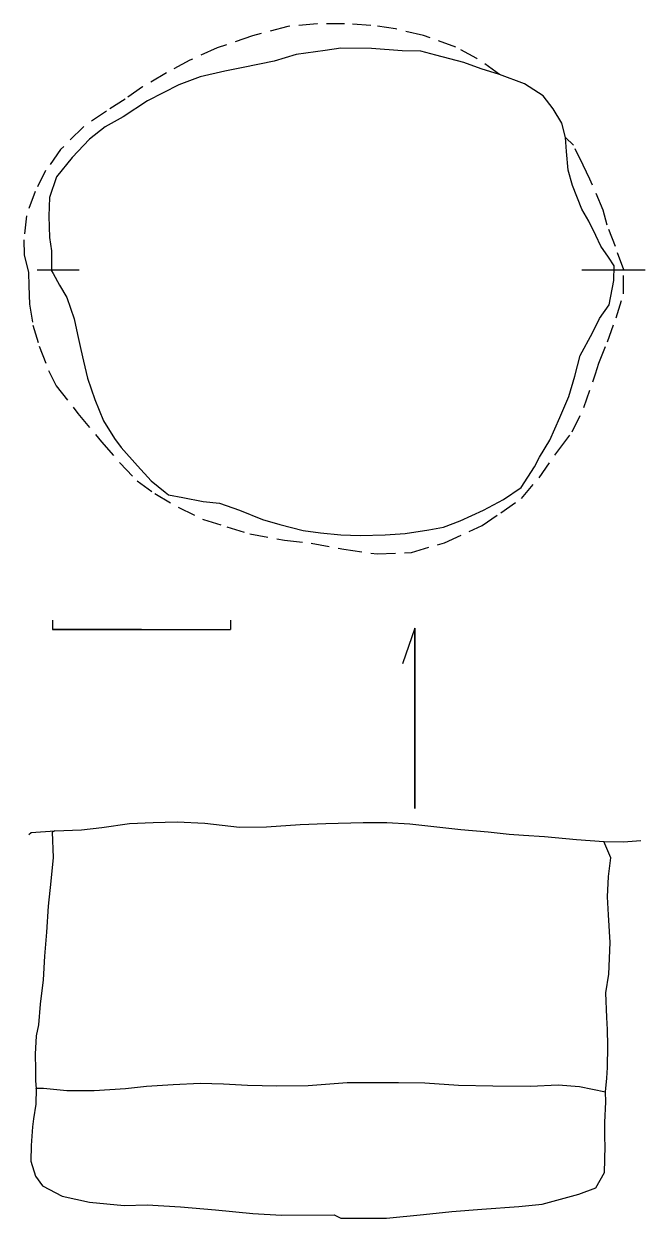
# Model space of a CAD drawing. Extents: x 2.1 to 10.7, y 3.6 to 20.
import ezdxf

# ---------------------------------------------------------------- set-up
doc = ezdxf.new("R2010")
doc.units = 0
doc.linetypes.add('HIDDEN', pattern=[0.375, 0.25, -0.125])
doc.layers.add('LAYER1', color=7, linetype='CONTINUOUS')

msp = doc.modelspace()

# ---------------------------------------------------------------- linework, layer by layer
at = {"layer": 'LAYER1', "color": 7, "linetype": 'HIDDEN'}
for points in [[(8.6601, 19.3395), (8.3461, 19.5589), (8.0569, 19.7134), (7.6132, 19.873), (7.2293, 19.9627), (6.8902, 20.0126), (6.5313, 20.0325), (6.1523, 20.0325), (5.7485, 19.9976), (5.2649, 19.868), (4.7813, 19.7035), (4.4024, 19.5339), (4.0833, 19.3594), (3.7542, 19.17), (3.5149, 19.0005), (3.2606, 18.8359), (2.9366, 18.6166), (2.6275, 18.3075), (2.423, 18.0183), (2.2785, 17.7341), (2.1588, 17.4001), (2.1239, 17.071), (2.1289, 16.8616), (2.1887, 16.6223)], [(2.1887, 16.6223), (2.1937, 16.4378), (2.2037, 16.1885), (2.2486, 15.8994), (2.3333, 15.6102), (2.4629, 15.2762), (2.5676, 15.0668), (2.8668, 14.6879), (3.1908, 14.299), (3.4451, 14.0048), (3.6794, 13.7605), (3.9237, 13.586), (4.2428, 13.4015), (4.5918, 13.232), (4.9109, 13.1323), (5.23, 13.0326), (5.7036, 12.9478), (6.0726, 12.908), (6.5213, 12.8232), (6.98, 12.7584), (7.4486, 12.7783), (7.9023, 12.9129), (8.4208, 13.1473), (8.6751, 13.3218), (8.9593, 13.5212), (9.2036, 13.8054), (9.4728, 14.1893), (9.6573, 14.4336), (9.8168, 14.7676), (9.9764, 15.2313), (10.0212, 15.3759), (10.1409, 15.67), (10.2606, 15.9991), (10.3603, 16.3281), (10.3653, 16.6572), (10.2506, 16.9763), (10.1359, 17.2704), (10.0811, 17.4749), (9.9016, 17.9036), (9.8069, 18.0931), (9.6772, 18.3673), (9.5675, 18.472)]]:
    msp.add_lwpolyline(points, dxfattribs=at)
at = {"layer": 'LAYER1', "color": 7, "linetype": 'CONTINUOUS'}
for points in [[(2.5028, 16.6422), (2.5277, 16.6073), (2.6125, 16.4478), (2.7122, 16.2783), (2.8169, 15.9841), (2.8618, 15.7697), (2.9067, 15.5653), (2.9416, 15.4058), (2.9964, 15.1715), (3.1011, 14.8773), (3.2158, 14.5832), (3.3703, 14.3438), (3.4601, 14.2192), (3.6844, 13.9699), (3.8739, 13.7605), (4.0633, 13.606), (4.1132, 13.5711), (4.3076, 13.5312), (4.5868, 13.4763), (4.8112, 13.4564), (5.0854, 13.3617), (5.4045, 13.232), (5.6388, 13.1622), (5.9629, 13.0825), (6.1972, 13.0476), (6.4764, 13.0226), (6.7456, 13.0127), (7.0897, 13.0226), (7.3639, 13.0376), (7.6879, 13.0874), (7.8874, 13.1273), (8.1167, 13.2121), (8.4408, 13.3617), (8.715, 13.5062), (8.9543, 13.6708), (9.1388, 13.955), (9.2086, 14.0846), (9.3482, 14.3189), (9.4878, 14.633), (9.6124, 14.9172), (9.6922, 15.1964), (9.767, 15.4806), (9.9365, 15.7947), (10.0312, 15.9891), (10.1658, 16.1786), (10.2306, 16.5126), (10.2356, 16.712), (10.1559, 16.8317), (10.0512, 16.9813), (9.9814, 17.1308), (9.8866, 17.3253), (9.7919, 17.4898), (9.6623, 17.8139), (9.6024, 18.0233), (9.5775, 18.2825), (9.5675, 18.472), (9.5127, 18.6714), (9.398, 18.8659), (9.2584, 19.0453), (9.0042, 19.2099), (8.6601, 19.3395), (8.4059, 19.4143), (8.1666, 19.504), (7.7827, 19.6037), (7.5783, 19.6586), (7.319, 19.6636), (6.9002, 19.6935), (6.4764, 19.6985), (6.262, 19.6686), (5.8632, 19.6137), (5.564, 19.519), (5.1353, 19.4342), (4.886, 19.3844), (4.547, 19.3046), (4.2528, 19.1949), (3.824, 18.9755), (3.49, 18.7562), (3.2407, 18.6216), (3.0263, 18.452), (2.787, 18.1978), (2.5726, 17.9335), (2.4779, 17.6494), (2.4679, 17.3951), (2.4779, 17.1009), (2.5028, 16.9165), (2.5028, 16.6422)], [(2.5178, 11.8517), (2.5178, 11.7214)], [(4.9608, 11.8517), (4.9608, 11.7214)], [(2.5178, 11.7214), (3.7393, 11.7214)], [(3.7393, 11.7214), (2.5178, 11.7214)], [(3.7393, 11.7214), (4.9608, 11.7214)], [(7.4935, 11.7413), (7.3238, 11.2515)], [(7.4935, 11.7413), (7.4935, 9.2634)], [(7.4935, 9.2634), (7.4935, 11.7413)], [(2.1937, 8.9094), (2.2236, 8.9344), (2.5477, 8.9593), (2.9166, 8.9742), (3.1958, 9.0042), (3.5747, 9.059), (3.8988, 9.074), (4.2279, 9.0839), (4.6118, 9.064), (5.0854, 9.0091), (5.4593, 9.0141), (5.918, 9.044), (6.272, 9.059), (6.7855, 9.074), (7.1096, 9.074), (7.4287, 9.054), (7.7976, 9.0141), (8.1267, 8.9792), (8.5006, 8.9443), (8.7898, 8.9144), (8.9892, 8.8995), (9.2784, 8.8795), (9.7171, 8.8396), (10.091, 8.8147), (10.3603, 8.8097), (10.5996, 8.8247)], [(2.5477, 8.9593), (2.5128, 8.9393), (2.5277, 8.5953), (2.4928, 8.2663), (2.4579, 7.9273), (2.433, 7.5683), (2.4081, 7.2392), (2.3881, 6.9152), (2.3483, 6.5811), (2.3233, 6.2969), (2.2934, 6.1474), (2.2785, 5.8931), (2.2834, 5.6837), (2.2834, 5.5291), (2.2934, 5.4244), (2.2884, 5.2101), (2.2585, 5.0056), (2.2436, 4.896), (2.2236, 4.6417), (2.2186, 4.4273), (2.2834, 4.2179), (2.3782, 4.0883), (2.6524, 3.9437), (3.0263, 3.8639), (3.5, 3.819), (3.819, 3.829), (4.2777, 3.7991), (4.7564, 3.7592), (5.2699, 3.7094), (5.6637, 3.6844), (6.3867, 3.6894), (6.4764, 3.6445), (6.7556, 3.6445), (7.1046, 3.6445), (7.6132, 3.6944), (8.002, 3.7343), (8.4158, 3.7692), (8.9244, 3.8041), (9.2435, 3.834), (9.747, 3.9736), (9.9814, 4.0584), (10.101, 4.2727), (10.111, 4.6317), (10.106, 4.7514), (10.106, 4.9558), (10.121, 5.24), (10.116, 5.3796), (10.1309, 5.564), (10.1409, 5.7136), (10.1459, 6.0078), (10.1409, 6.2321), (10.1309, 6.3966), (10.121, 6.7357), (10.1608, 6.9899), (10.1808, 7.4287), (10.1559, 7.8076), (10.1409, 8.0519), (10.1559, 8.3311), (10.1858, 8.5904), (10.091, 8.8147)], [(2.2934, 5.4244), (2.2934, 5.4294), (2.3931, 5.4294), (2.7122, 5.3945), (3.0911, 5.3945), (3.5199, 5.4244), (3.8091, 5.4543), (4.173, 5.4793), (4.547, 5.4942), (4.866, 5.4892), (5.1951, 5.4693), (5.5989, 5.4593), (6.0277, 5.4643), (6.5662, 5.5042), (6.8653, 5.5042), (7.2691, 5.5042), (7.6331, 5.4992), (8.0968, 5.4693), (8.5654, 5.4593), (9.0839, 5.4543), (9.4628, 5.4743), (9.757, 5.4494), (10.116, 5.3796)]]:
    msp.add_lwpolyline(points, dxfattribs=at)
at = {"layer": 'LAYER1', "color": 3, "linetype": 'CONTINUOUS'}
for points in [[(2.3084, 16.6572), (2.8817, 16.6572)], [(9.7919, 16.6572), (10.6594, 16.6572)]]:
    msp.add_lwpolyline(points, dxfattribs=at)

doc.saveas('drawing.dxf')
